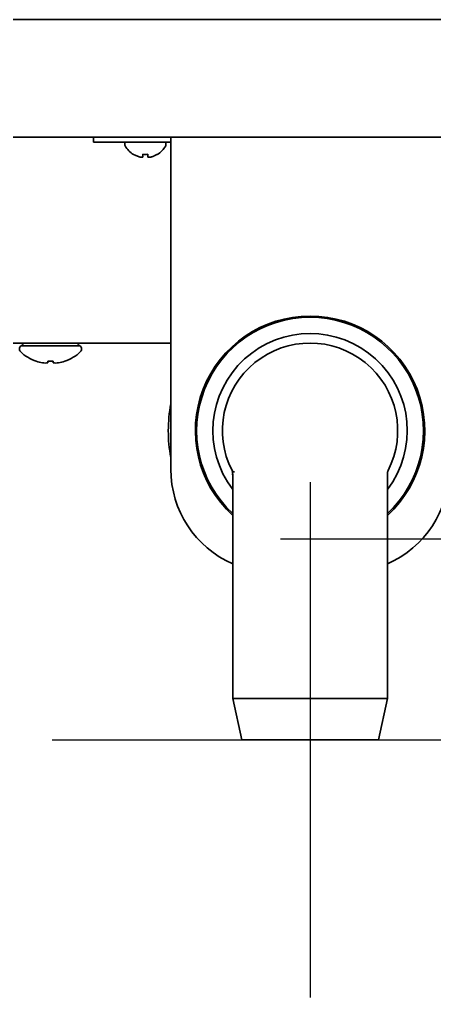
# Model space of a CAD drawing. Header units: inches. Extents: x 885 to 6823, y 710 to 5493.
# Drawn here: x 6440.3 to 6520.7, y 2187.9 to 2377.7 of the extents above; entities that cross this region are included whole.
import ezdxf

# ---------------------------------------------------------------- set-up
doc = ezdxf.new("R2010")
doc.units = ezdxf.units.IN
doc.layers.add('1', color=7, linetype='Continuous', true_color=0xffffff)

# ---------------------------------------------------------------- blocks, each defined once
blk = doc.blocks.new('A$C773D0E90')
at = {"color": 4}
for p, q in [((0, 50), (0, -50)), ((-50, 0), (50, 0))]:
    blk.add_line(p, q, dxfattribs=at)
blk = doc.blocks.new('A$C0B5A562A')
at = {"color": 6}
for p, q in [((0, 50), (0, -50)), ((-50, 0), (50, 0))]:
    blk.add_line(p, q, dxfattribs=at)

msp = doc.modelspace()

# ---------------------------------------------------------------- linework, layer by layer
at = {"layer": '1', "color": 7, "linetype": 'Continuous', "lineweight": 35}
for p, q in [((6797.86, 2377.66), (6195.66, 2377.66)), ((6178.76, 2354.86), (6814.76, 2354.86)), ((6454.61, 2353.86), (6454.61, 2354.86)), ((6454.61, 2353.86), (6459.61, 2353.86)), ((6459.61, 2353.86), (6467.61, 2353.86)), ((6460.66, 2353.54), (6460.66, 2353.34)), ((6469.61, 2353.86), (6467.61, 2353.86)), ((6468.66, 2353.34), (6468.66, 2353.54)), ((6469.61, 2352.86), (6469.61, 2354.86)), ((6469.61, 2352.86), (6469.61, 2290.36)), ((6462.36, 2351.47), (6462.36, 2351.5)), ((6466.96, 2351.5), (6466.96, 2351.47)), ((6344.18, 2314.86), (6469.62, 2314.86)), ((6440.26, 2313.86), (6440.26, 2313.57)), ((6441.17, 2314.86), (6440.59, 2314.36)), ((6440.59, 2314.36), (6440.69, 2314.36)), ((6440.78, 2314.36), (6440.69, 2314.36)), ((6443.07, 2314.36), (6440.78, 2314.36)), ((6443.17, 2314.36), (6443.07, 2314.36)), ((6443.78, 2314.36), (6443.17, 2314.36)), ((6443.97, 2314.36), (6443.78, 2314.36)), ((6448.55, 2314.36), (6443.97, 2314.36)), ((6448.74, 2314.36), (6448.55, 2314.36)), ((6449.35, 2314.36), (6448.74, 2314.36)), ((6449.44, 2314.36), (6449.35, 2314.36)), ((6451.73, 2314.36), (6449.44, 2314.36)), ((6451.93, 2314.36), (6451.35, 2314.86)), ((6451.83, 2314.36), (6451.73, 2314.36)), ((6451.93, 2314.36), (6451.83, 2314.36)), ((6452.26, 2313.57), (6452.26, 2313.86)), ((6443.51, 2311.33), (6443.51, 2311.32)), ((6445.76, 2311.02), (6445.76, 2311.33)), ((6446.76, 2311.33), (6446.76, 2311.02)), ((6449.01, 2311.33), (6449.01, 2311.32)), ((6481.47, 2290.11), (6481.45, 2290.16)), ((6481.61, 2289.42), (6481.61, 2245.86)), ((6511.61, 2245.86), (6511.61, 2289.49)), ((6481.61, 2245.86), (6496.61, 2245.86)), ((6481.61, 2245.86), (6483.36, 2237.86)), ((6496.61, 2245.86), (6511.61, 2245.86)), ((6509.86, 2237.86), (6511.61, 2245.86)), ((6483.36, 2237.86), (6496.61, 2237.86)), ((6496.61, 2237.86), (6509.86, 2237.86))]:
    msp.add_line(p, q, dxfattribs=at)
for centre, radius, start, end in [((6461.06, 2353.54), 0.4, 128.8941, 180), ((6468.26, 2353.54), 0.4, 0, 51.1059), ((6461.06, 2353.34), 0.4, 180, 210.3012), ((6464.86, 2355.56), 4.8, 210.3012, 238.6273), ((6464.46, 2355.56), 4.8, 301.3727, 329.6988), ((6468.26, 2353.34), 0.4, 329.6988, 0), ((6496.61, 2297.86), 22.25, 90, 227.6156), ((6496.61, 2297.86), 22, 312.9883, 227.0117), ((6496.61, 2297.86), 22.25, 312.3844, 90), ((6496.61, 2297.86), 18.85, 322.7231, 217.2769), ((6440.76, 2313.86), 0.5, 90, 180), ((6451.76, 2313.86), 0.5, 0, 90), ((6496.61, 2297.86), 17, 332.905, 207.0951), ((6440.76, 2313.57), 0.5, 180, 226.2253), ((6446.26, 2319.31), 8.45, 226.2253, 251.0075), ((6446.26, 2319.31), 8.45, 288.9925, 313.7747), ((6451.76, 2313.57), 0.5, 313.7747, 0), ((6446.26, 2319.31), 8.44, 250.9729, 259.3378), ((6446.26, 2319.31), 7.99, 266.4122, 273.5878), ((6446.26, 2319.31), 8.44, 280.6622, 289.0271), ((6496.61, 2297.86), 27.5, 169.0538, 190.9406), ((6489.61, 2290.36), 20, 180, 246.4214), ((6503.61, 2290.36), 20, 293.5786, 0)]:
    msp.add_arc(centre, radius, start, end, dxfattribs=at)
for centre, major_axis, start_param, end_param in [((6445.23, 2319.31), (0, -8.32), 6.192956, 6.373415), ((6447.29, 2319.31), (0, 8.32), 3.051363, 3.231822)]:
    msp.add_ellipse(centre, major_axis=major_axis, ratio=0.707107, start_param=start_param, end_param=end_param, dxfattribs=at)
for points, knots in [([(6462.36, 2351.5), (6462.56, 2351.37), (6462.77, 2351.27), (6463.1, 2351.13), (6463.21, 2351.09), (6463.43, 2351.01), (6463.54, 2350.98), (6463.66, 2350.95)], [0, 0, 0, 0, 0.5, 0.5, 0.75, 0.75, 1, 1, 1, 1]), ([(6465.16, 2351.5), (6465.16, 2351.37), (6465.16, 2351.27), (6465.16, 2351.13), (6465.16, 2351.09), (6465.16, 2351.01), (6465.16, 2350.98), (6465.16, 2350.95)], [0, 0, 0, 0, 0.5, 0.5, 0.75, 0.75, 1, 1, 1, 1]), ([(6481.45, 2290.16), (6481.45, 2290.16), (6481.45, 2290.16), (6481.45, 2290.16), (6481.46, 2290.14), (6481.47, 2290.13), (6481.48, 2290.1), (6481.51, 2290.03), (6481.57, 2289.86), (6481.62, 2289.61), (6481.59, 2289.4), (6481.57, 2289.31)], [0, 0, 0, 0, 0.052074, 0.182105, 0.224027, 0.250795, 0.27722, 0.337696, 0.443674, 0.746048, 1, 1, 1, 1]), ([(6481.95, 2289.87), (6481.92, 2289.88), (6481.85, 2289.89), (6481.77, 2289.91), (6481.71, 2289.93), (6481.67, 2289.95), (6481.64, 2289.97), (6481.61, 2289.98), (6481.58, 2290), (6481.56, 2290.01), (6481.54, 2290.03), (6481.52, 2290.05), (6481.51, 2290.06), (6481.5, 2290.07), (6481.49, 2290.09), (6481.48, 2290.1), (6481.48, 2290.11), (6481.47, 2290.11)], [0, 0, 0, 0, 0.133354, 0.293192, 0.368337, 0.440025, 0.508252, 0.573016, 0.634316, 0.692151, 0.746522, 0.797427, 0.844867, 0.888844, 0.929357, 0.966409, 1, 1, 1, 1]), ([(6511.61, 2289.49), (6511.61, 2289.57), (6511.62, 2289.71), (6511.66, 2289.9), (6511.71, 2290.03), (6511.74, 2290.11), (6511.76, 2290.14), (6511.76, 2290.14), (6511.76, 2290.15), (6511.76, 2290.15), (6511.76, 2290.15), (6511.76, 2290.15), (6511.76, 2290.15)], [0, 0, 0, 0, 0.316404, 0.589658, 0.778452, 0.883635, 0.907376, 0.918721, 0.927732, 0.940555, 0.96557, 1, 1, 1, 1])]:
    msp.add_open_spline(points, degree=3, knots=knots, dxfattribs=at)
for points in [[(6463.66, 2350.95), (6463.68, 2350.95), (6463.73, 2350.94), (6463.8, 2350.93), (6463.87, 2350.93), (6463.94, 2350.93), (6464.02, 2350.93), (6464.09, 2350.94), (6464.13, 2350.95), (6464.16, 2350.95)], [(6464.16, 2351.5), (6464.32, 2351.48), (6464.66, 2351.45), (6464.99, 2351.48), (6465.16, 2351.5)], [(6464.16, 2350.95), (6464.16, 2350.96), (6464.16, 2350.99), (6464.16, 2351.04), (6464.16, 2351.1), (6464.16, 2351.16), (6464.16, 2351.23), (6464.16, 2351.3), (6464.16, 2351.39), (6464.16, 2351.46), (6464.16, 2351.5)], [(6465.16, 2350.95), (6465.18, 2350.95), (6465.24, 2350.94), (6465.31, 2350.93), (6465.38, 2350.93), (6465.45, 2350.93), (6465.52, 2350.94), (6465.59, 2350.94), (6465.64, 2350.95), (6465.66, 2350.95)], [(6465.66, 2350.95), (6465.71, 2350.96), (6465.82, 2350.99), (6465.98, 2351.04), (6466.14, 2351.1), (6466.3, 2351.16), (6466.45, 2351.23), (6466.6, 2351.3), (6466.77, 2351.39), (6466.89, 2351.46), (6466.96, 2351.5)]]:
    msp.add_open_spline(points, degree=3, dxfattribs=at)

# ---------------------------------------------------------------- block references
for name, p in [('A$C773D0E90', (6540.86, 2276.86)), ('A$C0B5A562A', (6496.61, 2237.86))]:
    msp.add_blockref(name, p)

doc.saveas('drawing.dxf')
